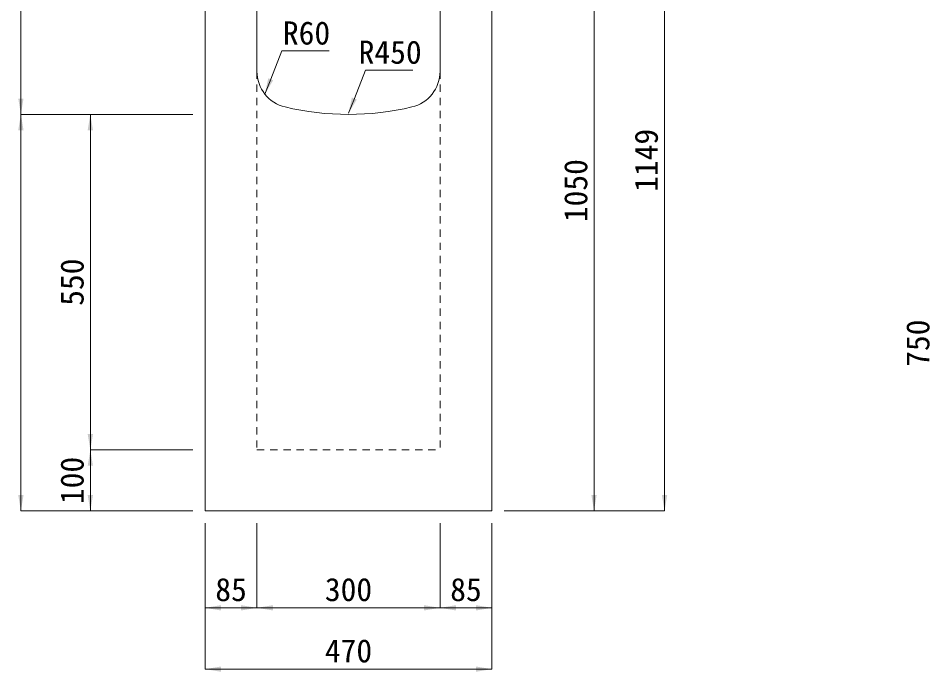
# Model space of a CAD drawing. Units: millimetres at full size, sheet at 1:40. Extents: x 69750 to 116230, y -28801 to 513.
# Drawn here: x 88541 to 90035, y -21456 to -20385 of the extents above; entities that cross this region are included whole.
import ezdxf
from ezdxf.enums import TextEntityAlignment as Align

# ---------------------------------------------------------------- set-up
doc = ezdxf.new("R2010")
doc.units = ezdxf.units.MM
doc.header["$LTSCALE"] = 40
doc.linetypes.add('USER1', pattern=[0.54, 0.3, -0.24])
for name, color, linetype, lineweight in [('寸法線', 7, 'Continuous', 9), ('引出線', 4, 'Continuous', 9), ('本体', 7, 'Continuous', 20)]:
    doc.layers.add(name, color=color, linetype=linetype, lineweight=lineweight)
doc.styles.add('ＭＳ ゴシック', font='')
doc.styles.get('ＭＳ ゴシック').set_extended_font_data('MS Gothic')

# ---------------------------------------------------------------- blocks, each defined once
blk = doc.blocks.new('filled_arrow')
at = {"color": 0, "linetype": 'Continuous', "lineweight": -2}
blk.add_solid([(7.5, 1.25), (0, 0), (7.5, -1.25)], dxfattribs=at)

msp = doc.modelspace()

# ---------------------------------------------------------------- linework, layer by layer
at = {"layer": '寸法線'}
for p, q in [((89600.28, -20043.19), (89600.28, -21192.49)), ((88545.35, -20142.49), (88545.35, -20542.49)), ((89484.69, -20142.49), (89484.69, -21192.49)), ((88827.33, -20542.49), (88545.35, -20542.49)), ((88545.35, -20542.49), (88545.35, -21192.49)), ((88827.33, -20542.49), (88545.35, -20542.49)), ((88659.2, -21092.49), (88659.2, -20542.49)), ((88827.33, -20542.49), (88659.2, -20542.49)), ((88827.33, -21092.49), (88659.2, -21092.49)), ((88659.2, -21192.49), (88659.2, -21092.49)), ((88827.33, -21092.49), (88659.2, -21092.49)), ((88827.33, -21192.49), (88545.35, -21192.49)), ((88827.33, -21192.49), (88659.2, -21192.49)), ((89337.33, -21192.49), (89600.28, -21192.49)), ((89407.15, -21192.49), (89484.69, -21192.49)), ((88847.33, -21212.49), (88847.33, -21351.29)), ((88847.33, -21212.49), (88847.33, -21451.76)), ((88932.33, -21212.49), (88932.33, -21351.29)), ((88932.33, -21212.49), (88932.33, -21351.29)), ((89232.33, -21212.49), (89232.33, -21351.29)), ((89232.33, -21212.49), (89232.33, -21351.29)), ((89317.33, -21212.49), (89317.33, -21351.29)), ((89317.33, -21212.49), (89317.33, -21451.76)), ((88847.33, -21351.29), (88932.33, -21351.29)), ((88932.33, -21351.29), (89232.33, -21351.29)), ((89232.33, -21351.29), (89317.33, -21351.29)), ((88847.33, -21451.76), (89317.33, -21451.76))]:
    msp.add_line(p, q, dxfattribs=at)
at = {"layer": '引出線'}
for points in [[(88945.26, -20509.18), (88954.81, -20485), (88973.25, -20438.3), (89050.8, -20438.3)], [(89082.33, -20540.65), (89091.87, -20516.47), (89110.31, -20469.77), (89187.86, -20469.77)]]:
    msp.add_lwpolyline(points, dxfattribs=at)
at = {"layer": '本体'}
for p, q in [((88847.32, -20142.49), (88847.33, -21192.49)), ((88932.33, -20471.97), (88932.33, -20142.49)), ((89232.32, -20471.97), (89232.32, -20142.49)), ((89317.33, -21192.49), (89317.33, -20142.49)), ((88847.33, -21192.49), (89317.33, -21192.49))]:
    msp.add_line(p, q, dxfattribs=at)
at = {"layer": '本体', "linetype": 'USER1', "lineweight": 9}
for p, q in [((88932.33, -20471.97), (88932.33, -21092.49)), ((89232.32, -20471.97), (89232.33, -21092.49)), ((88932.33, -21092.49), (89232.33, -21092.49))]:
    msp.add_line(p, q, dxfattribs=at)
at = {"layer": '本体'}
for centre, radius, start, end in [((88992.33, -20471.97), 60, 180, 256.65776), ((89172.32, -20471.97), 60, 283.34229, 0), ((89082.33, -20092.49), 450, 256.65776, 283.34229)]:
    msp.add_arc(centre, radius, start, end, dxfattribs=at)

# ---------------------------------------------------------------- block references
at = {"layer": '寸法線', "xscale": 3.47, "yscale": 3.47}
for p, rotation in [((88545.35, -20542.49), 90), ((88545.35, -20542.49), 270), ((88659.2, -20542.49), 270), ((88659.2, -21092.49), 90), ((88659.2, -21092.49), 270), ((88545.35, -21192.49), 90), ((88659.2, -21192.49), 90), ((89484.69, -21192.49), 90), ((89600.28, -21192.49), 90), ((88932.33, -21351.29), 180), ((89232.33, -21351.29), 180), ((89317.33, -21351.29), 180), ((89317.33, -21451.76), 180)]:
    msp.add_blockref('filled_arrow', p, dxfattribs=dict(at, rotation=rotation))
for p in [(88847.33, -21351.29), (88932.33, -21351.29), (89232.33, -21351.29), (88847.33, -21451.76)]:
    msp.add_blockref('filled_arrow', p, dxfattribs=at)
at = {"layer": '引出線', "xscale": 3.47, "yscale": 3.47, "rotation": 68.5}
for p in [(88945.26, -20509.18), (89082.33, -20540.65)]:
    msp.add_blockref('filled_arrow', p, dxfattribs=at)

# ---------------------------------------------------------------- texts
at = {"layer": '寸法線', "style": 'ＭＳ ゴシック'}
for s, p in [('1149', (89570.28, -20617.84)), ('1050', (89454.69, -20667.49)), ('550', (88629.2, -20817.49)), ('750', (90015.35, -20917.49)), ('100', (88629.2, -21142.49))]:
    msp.add_text(s, height=37.98, rotation=90, dxfattribs=at).set_placement(p, align=Align.MIDDLE_CENTER)
for s, p in [('85', (88889.83, -21321.29)), ('300', (89082.33, -21321.29)), ('85', (89274.83, -21321.29)), ('470', (89082.33, -21421.76))]:
    msp.add_text(s, height=37.98, dxfattribs=at).set_placement(p, align=Align.MIDDLE_CENTER)
at = {"layer": '引出線', "style": 'ＭＳ ゴシック'}
for s, p in [('R60', (89013.53, -20409.06)), ('R450', (89150.6, -20440.53))]:
    msp.add_text(s, height=37.98, dxfattribs=at).set_placement(p, align=Align.MIDDLE_CENTER)

doc.saveas('drawing.dxf')
